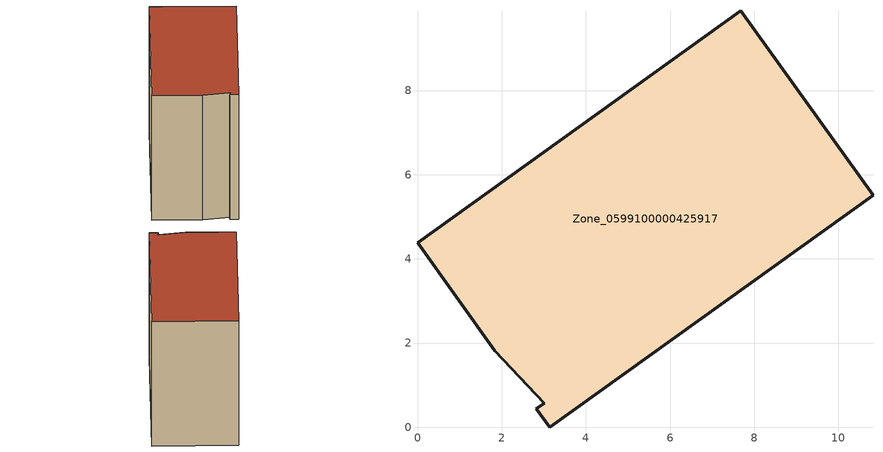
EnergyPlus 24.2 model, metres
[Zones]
Zone_0599100000425917
 floor ground (C_G): 7.68,9.89 10.82,5.51 3.14,0 2.83,0.44 3.01,0.57 1.84,1.82 0,4.38 z0
 wall outside (C_F): 10.82,5.51 7.68,9.89 0,4.38 1.84,1.82 3.01,0.57 2.83,0.44 3.14,0 10.82,5.51 z0:9.43
 roof outside (C_R): 3.01,0.57 2.83,0.44 3.14,0 10.82,5.51 7.68,9.89 0,4.38 1.84,1.82 z9.43
[BUILDING]
Pand.0599100000425917: North Axis=0; Terrain=City; Loads Convergence Tolerance Value=0.04; Temperature Convergence Tolerance Value=0.4; Solar Distribution=FullExterior; Maximum Number of Warmup Days=25; Minimum Number of Warmup Days=1
[Site:Location]
Rotterdam.The.Hague.AP_ZH_NLD Design_Conditions: Latitude=51.96; Longitude=4.45; Time Zone=1; Elevation=-4.5
[SITE:GROUNDTEMPERATURE:BUILDINGSURFACE]
18, 18, 18, 18, 18, 18, 18, 18, 18, 18, 18, 18
[MATERIAL] Thermal Absorptance=0.9; Solar Absorptance=0.7; Visible Absorptance=0.7
Name | Roughness | Thickness | Conductivity | Density | Specific Heat
G.TI.2006-2014 | MediumSmooth | 0.15 | 0.06 | 540 | 1210
F.TI.2006-2014 | Rough | 0.3 | 0.12 | 1920 | 840
R.TI.2006-2014 | MediumRough | 0.2 | 0.08 | 1500 | 1000
[CONSTRUCTION]
C_G: G.TI.2006-2014
C_F: F.TI.2006-2014
C_R: R.TI.2006-2014
[ZONE]
Zone_0599100000425917: Type=1; Multiplier=1; Ceiling Height=Autocalculate; Volume=Autocalculate; Floor Area=autocalculate; Part of Total Floor Area=Yes
[ZONEINFILTRATION:DESIGNFLOWRATE]
Infil_Zone_0599100000425917: Zone or ZoneList or Space or SpaceList=Zone_0599100000425917; Schedule=AlwaysOn; Design Flow Rate Calculation Method=Flow/Area; Flow Rate per Floor Area=0.0015; Constant Term Coefficient=1; Temperature Term Coefficient=0; Velocity Term Coefficient=0; Velocity Squared Term Coefficient=0
[HVACTEMPLATE:ZONE:IDEALLOADSAIRSYSTEM]
Zone_0599100000425917: Maximum Heating Supply Air Temperature=50; Minimum Cooling Supply Air Temperature=13; Maximum Heating Supply Air Humidity Ratio=0.0156; Minimum Cooling Supply Air Humidity Ratio=0.0077; Heating Limit=NoLimit; Cooling Limit=NoLimit; Dehumidification Control Type=ConstantSensibleHeatRatio; Cooling Sensible Heat Ratio=0.7; Dehumidification Setpoint=60; Humidification Control Type=None; Humidification Setpoint=30; Outdoor Air Method=None; Outdoor Air Flow Rate per Person=0.00944; Outdoor Air Flow Rate per Zone Floor Area=0; Outdoor Air Flow Rate per Zone=0; Demand Controlled Ventilation Type=None; Outdoor Air Economizer Type=NoEconomizer; Heat Recovery Type=None; Sensible Heat Recovery Effectiveness=0.7; Latent Heat Recovery Effectiveness=0.65
[ZONECONTROL:THERMOSTAT]
ThermostatControl_Zone_0599100000425917: Zone or ZoneList=Zone_0599100000425917; Control Type Schedule=DualSetpointControlType; Control 1=Thermostat_Zone_0599100000425917; Temperature Difference Between Cutout And Setpoint=0
[THERMOSTATSETPOINT:DUALSETPOINT]
Thermostat_Zone_0599100000425917: Heating Setpoint Temperature Schedule=HeatingSetpoint_Zone_0599100000425917; Cooling Setpoint Temperature Schedule=CoolingSetpoint_Zone_0599100000425917
[SCHEDULE:COMPACT]
HeatingSetpoint_Zone_0599100000425917: Through: 12/31, For: AllDays, Until: 24:00, 21
CoolingSetpoint_Zone_0599100000425917: Through: 12/31, For: AllDays, Until: 24:00, 24
DualSetpointControlType: Through: 12/31, For: AllDays, Until: 24:00, 4
AlwaysOn: Through: 12/31, For: AllDays, Until: 24:00, 1
